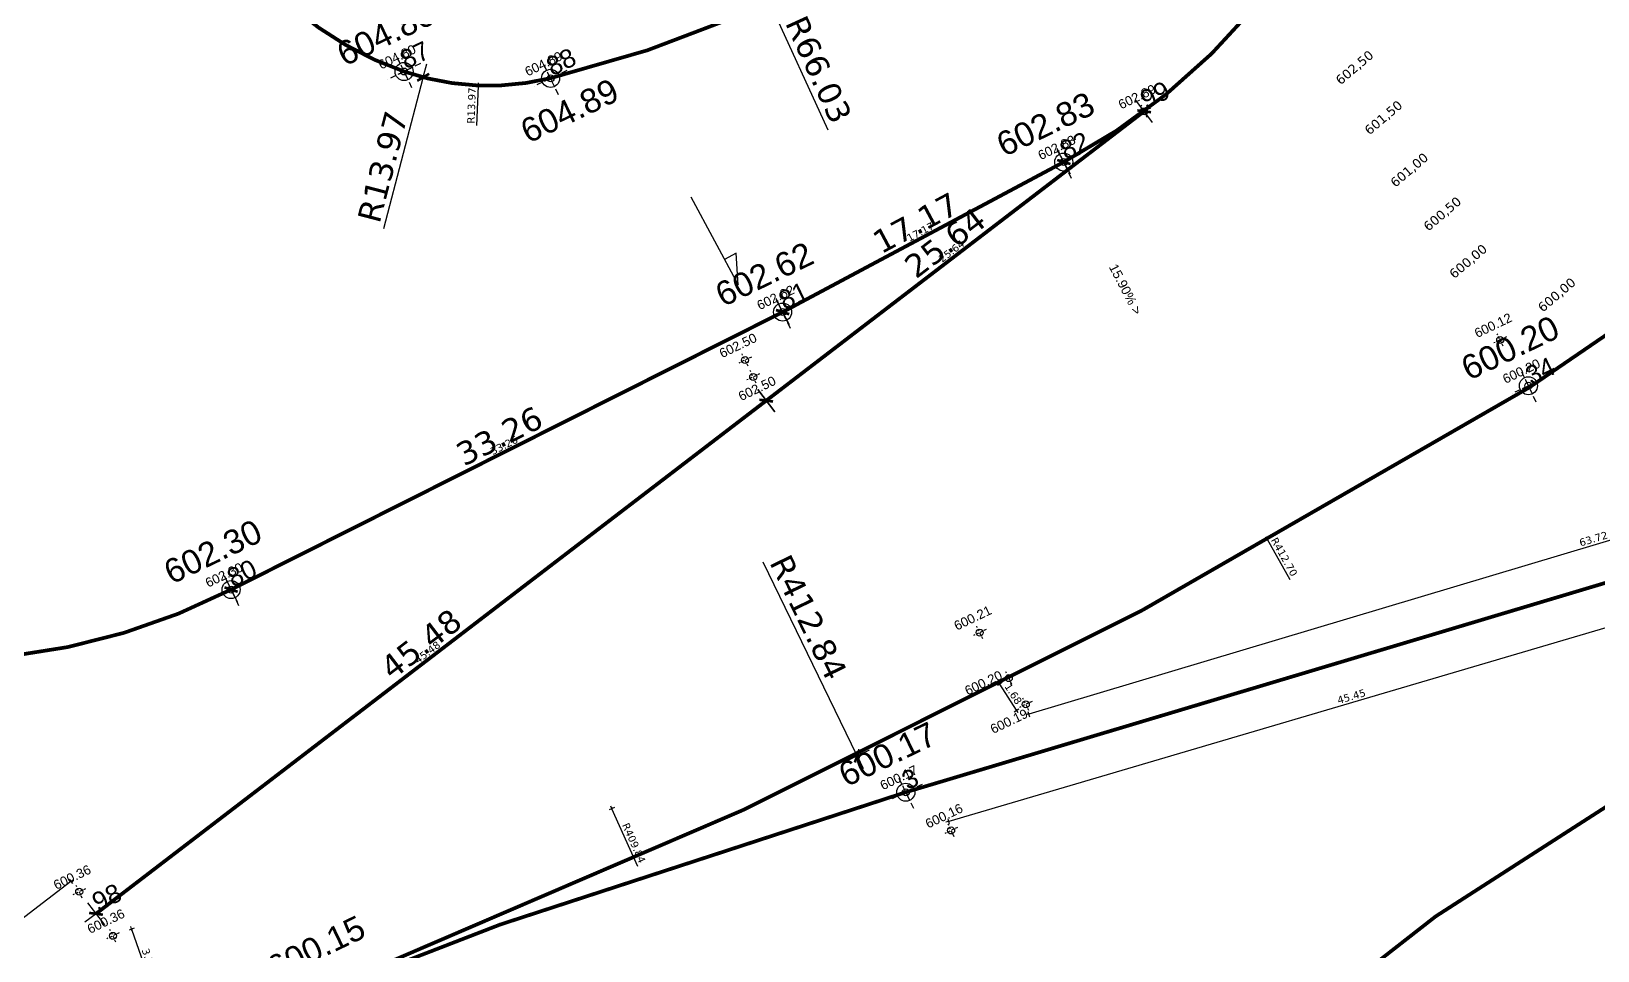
# Model space of a CAD drawing. Header units: metres. Extents: x 679716 to 681053, y 2749449 to 2750332.
# Drawn here: x 680095 to 680179.4, y 2749859.5 to 2749909 of the extents above; entities that cross this region are included whole.
import ezdxf
from ezdxf.enums import TextEntityAlignment as Align

# ---------------------------------------------------------------- set-up
doc = ezdxf.new("R2010")
doc.units = ezdxf.units.M
doc.header["$PDSIZE"] = -1
doc.linetypes.add('DASHEDX2', pattern=[1.5, 1, -0.5])
for name, color, linetype in [('01-TX-Altimetry 250 Topography', 51, 'Continuous'), ('01-TX-Length Dimensions 250', 80, 'Continuous'), ('01-TX-Level Main Dimensions 250', 152, 'Continuous'), ('01-TX-Level Secondary Dimensions 250', 10, 'Continuous'), ('01-TX-Main Altimetry 1000', 242, 'Continuous'), ('01-TX-Secondary Altimetry 1000', 152, 'Continuous'), ('01-TX-Secondary Dimensions 1000', 152, 'Continuous'), ('01-TX-Slopes__', 140, 'Continuous')]:
    doc.layers.add(name, color=color, linetype=linetype)
doc.layers.add('02-L-Main Axis', color=244, linetype='DASHEDX2', lineweight=50, true_color=0xa50029)
doc.layers.add('02-L-Secondary Axis', color=154, linetype='DASHEDX2', lineweight=50, true_color=0x0052a5)
doc.layers.add('02-L-Main Axis POINTS', color=242, linetype='DASHEDX2', lineweight=50)
doc.layers.add('02-L-Secondary Axis POINTS', color=152, linetype='DASHEDX2', lineweight=50)
doc.layers.add('03-BK-Arrow', color=153, linetype='Continuous', true_color=0x4491cf)
doc.styles.add('E100', font='verdana.ttf', dxfattribs={"height": 0.4})
doc.styles.add('E200', font='verdana.ttf', dxfattribs={"height": 1})
doc.styles.add('E500', font='verdana.ttf', dxfattribs={"height": 1.25})
doc.styles.get("Standard").update_dxf_attribs({"font": 'arial.ttf'})
doc.dimstyles.new('E1000', dxfattribs={"dimscale": 0.03, "dimtxt": 1.25, "dimasz": 1, "dimexe": 0.1, "dimexo": 1, "dimgap": 8, "dimtad": 1, "dimzin": 0, "dimdsep": 46, "dimtxsty": 'E500', "dimblk1": 'LINCOT500', "dimblk2": 'LINCOT500', "dimsah": 1, "dimcen": 0.1, "dimdle": 0.1, "dimse1": 1, "dimse2": 1, "dimclrt": 256, "dimazin": 0, "dimtfac": 0.015385, "dimtofl": 0, "dimtmove": 0, "dimatfit": 3, "dimldrblk": 'LINCOT500', "dimfxl": 1, "dimtolj": 1, "dimtzin": 0, "dimarcsym": 0})
doc.dimstyles.new('E250', dxfattribs={"dimscale": 0.03, "dimtxt": 0.4, "dimasz": 0.5, "dimexe": 0.1, "dimexo": 1, "dimgap": 4, "dimtad": 1, "dimzin": 0, "dimdsep": 46, "dimtxsty": 'E100', "dimblk1": 'LINCOT200', "dimblk2": 'LINCOT200', "dimsah": 1, "dimcen": 0.1, "dimdle": 0.1, "dimse1": 1, "dimse2": 1, "dimclrt": 256, "dimadec": 0, "dimazin": 0, "dimtfac": 0.015385, "dimtofl": 0, "dimtmove": 0, "dimatfit": 3, "dimldrblk": 'LINCOT200', "dimfxl": 1, "dimtolj": 1, "dimtzin": 0, "dimarcsym": 0})

# ---------------------------------------------------------------- blocks, each defined once
blk = doc.blocks.new('LINCOT200')
for p, q in [((0, -10), (0, 10)), ((0, 0), (10, 0))]:
    blk.add_line(p, q)
at = {"const_width": 1.88}
blk.add_lwpolyline([(3.5, -3.5), (-3.5, 3.5)], dxfattribs=at)
blk = doc.blocks.new('*D71')
at = {"layer": '01-TX-Length Dimensions 250', "color": 0, "lineweight": -2, "transparency": 16777216}
for p, q in [((680168.111, 2749995.554), (680165.902, 2749992.07)), ((680087.09, 2749867.778), (680087.096, 2749867.778)), ((680087.093, 2749867.775), (680087.093, 2749867.781))]:
    blk.add_line(p, q, dxfattribs=at)
at = {"layer": '01-TX-Length Dimensions 250', "color": 0, "lineweight": -2, "transparency": 16777216, "xscale": 0.015, "yscale": 0.015, "zscale": 0.015, "rotation": 237.6228559814235}
blk.add_blockref('LINCOT200', (680165.894, 2749992.057), dxfattribs=at)
at = {"layer": '01-TX-Length Dimensions 250', "transparency": 16777216, "insert": (680167.168, 2749994.679), "char_height": 0.4, "attachment_point": 5, "rotation": 57.62286, "style": 'E100'}
blk.add_mtext('\\A1;R147.16', dxfattribs=at)
blk = doc.blocks.new('*D75')
at = {"layer": '01-TX-Length Dimensions 250', "color": 0, "lineweight": -2, "transparency": 16777216}
for p, q in [((679959.332, 2750241.457), (679959.338, 2750241.457)), ((679959.335, 2750241.454), (679959.335, 2750241.46)), ((680127.64, 2749864.02), (680126.251, 2749867.133))]:
    blk.add_line(p, q, dxfattribs=at)
at = {"layer": '01-TX-Length Dimensions 250', "color": 0, "lineweight": -2, "transparency": 16777216, "xscale": 0.015, "yscale": 0.015, "zscale": 0.015, "rotation": 114.0326914823444}
blk.add_blockref('LINCOT200', (680126.245, 2749867.147), dxfattribs=at)
at = {"layer": '01-TX-Length Dimensions 250', "transparency": 16777216, "insert": (680127.433, 2749865.292), "char_height": 0.4, "attachment_point": 5, "rotation": 294.03269, "style": 'E100'}
blk.add_mtext('\\A1;R409.84', dxfattribs=at)
blk = doc.blocks.new('*D84')
at = {"layer": '01-TX-Length Dimensions 250', "color": 0, "lineweight": -2, "transparency": 16777216}
blk.add_line((680101.625, 2749857.113), (680100.381, 2749860.631), dxfattribs=at)
at = {"layer": '01-TX-Length Dimensions 250', "color": 0, "lineweight": -2, "transparency": 16777216, "xscale": 0.015, "yscale": 0.015, "zscale": 0.015}
for p, rotation in [((680100.376, 2749860.645), 109.4676433898938), ((680101.63, 2749857.099), 289.4676433898938)]:
    blk.add_blockref('LINCOT200', p, dxfattribs=dict(at, rotation=rotation))
at = {"layer": '01-TX-Length Dimensions 250', "transparency": 16777216, "insert": (680101.3, 2749859.017), "char_height": 0.4, "attachment_point": 5, "rotation": 289.46764, "style": 'E100'}
blk.add_mtext('\\A1;3.76', dxfattribs=at)
blk = doc.blocks.new('*D85')
at = {"layer": '01-TX-Length Dimensions 250', "color": 0, "lineweight": -2, "transparency": 16777216}
blk.add_line((680097.105, 2749863.222), (680080.799, 2749850.741), dxfattribs=at)
at = {"layer": '01-TX-Length Dimensions 250', "color": 0, "lineweight": -2, "transparency": 16777216, "xscale": 0.015, "yscale": 0.015, "zscale": 0.015}
for p, rotation in [((680097.116, 2749863.231), 37.43267092837364), ((680080.787, 2749850.732), 217.4326709283736)]:
    blk.add_blockref('LINCOT200', p, dxfattribs=dict(at, rotation=rotation))
at = {"layer": '01-TX-Length Dimensions 250', "transparency": 16777216, "insert": (680088.752, 2749857.242), "char_height": 0.4, "attachment_point": 5, "rotation": 37.43267, "style": 'E100'}
blk.add_mtext('\\A1;20.56', dxfattribs=at)
blk = doc.blocks.new('*U125')
at = {"linetype": 'DASHEDX2', "ltscale": 0.5}
for points in [[(1.5, 0), (-1.5, 0)], [(0, -1.5), (0, 1.5)]]:
    blk.add_lwpolyline(points, dxfattribs=at)
blk.add_circle((0, 0), 0.75)
at = {"ltscale": 0.3}
blk.add_attdef('COTES', text='', height=2, dxfattribs=at).set_placement((-0.32, -2.59), align=Align.MIDDLE)
blk = doc.blocks.new('*D90')
at = {"layer": '01-TX-Length Dimensions 250', "color": 0, "lineweight": -2, "transparency": 16777216}
blk.add_line((680134.55, 2749889.118), (680098.469, 2749861.485), dxfattribs=at)
at = {"layer": '01-TX-Length Dimensions 250', "color": 0, "lineweight": -2, "transparency": 16777216, "xscale": 0.015, "yscale": 0.015, "zscale": 0.015}
for p, rotation in [((680134.562, 2749889.127), 37.44630680649172), ((680098.457, 2749861.476), 217.4463068064917)]:
    blk.add_blockref('LINCOT200', p, dxfattribs=dict(at, rotation=rotation))
at = {"layer": '01-TX-Length Dimensions 250', "transparency": 16777216, "insert": (680116.309, 2749875.563), "char_height": 0.4, "attachment_point": 5, "rotation": 37.44631, "style": 'E100'}
blk.add_mtext('\\A1;45.48', dxfattribs=at)
blk = doc.blocks.new('*D91')
at = {"layer": '01-TX-Length Dimensions 250', "color": 0, "lineweight": -2, "transparency": 16777216}
blk.add_line((680134.574, 2749889.136), (680154.909, 2749904.707), dxfattribs=at)
at = {"layer": '01-TX-Length Dimensions 250', "color": 0, "lineweight": -2, "transparency": 16777216, "xscale": 0.015, "yscale": 0.015, "zscale": 0.015}
for p, rotation in [((680154.921, 2749904.716), 37.4420916917938), ((680134.562, 2749889.127), 217.4420916917938)]:
    blk.add_blockref('LINCOT200', p, dxfattribs=dict(at, rotation=rotation))
at = {"layer": '01-TX-Length Dimensions 250', "transparency": 16777216, "insert": (680144.542, 2749897.182), "char_height": 0.4, "attachment_point": 5, "rotation": 37.44209, "style": 'E100'}
blk.add_mtext('\\A1;25.64', dxfattribs=at)
blk = doc.blocks.new('*D92')
at = {"layer": '01-TX-Length Dimensions 250', "color": 0, "lineweight": -2, "transparency": 16777216}
blk.add_line((680135.43, 2749893.891), (680105.748, 2749878.953), dxfattribs=at)
at = {"layer": '01-TX-Length Dimensions 250', "color": 0, "lineweight": -2, "transparency": 16777216, "xscale": 0.015, "yscale": 0.015, "zscale": 0.015}
for p, rotation in [((680135.444, 2749893.897), 26.71325238995144), ((680105.734, 2749878.946), 206.7132523899514)]:
    blk.add_blockref('LINCOT200', p, dxfattribs=dict(at, rotation=rotation))
at = {"layer": '01-TX-Length Dimensions 250', "transparency": 16777216, "insert": (680120.441, 2749886.715), "char_height": 0.4, "attachment_point": 5, "rotation": 26.71325, "style": 'E100'}
blk.add_mtext('\\A1;33.26', dxfattribs=at)
blk = doc.blocks.new('*D93')
at = {"layer": '01-TX-Length Dimensions 250', "color": 0, "lineweight": -2, "transparency": 16777216}
blk.add_line((680150.579, 2749901.976), (680135.457, 2749893.904), dxfattribs=at)
at = {"layer": '01-TX-Length Dimensions 250', "color": 0, "lineweight": -2, "transparency": 16777216, "xscale": 0.015, "yscale": 0.015, "zscale": 0.015}
for p, rotation in [((680150.592, 2749901.983), 28.091633272272), ((680135.444, 2749893.897), 208.0916332722721)]:
    blk.add_blockref('LINCOT200', p, dxfattribs=dict(at, rotation=rotation))
at = {"layer": '01-TX-Length Dimensions 250', "transparency": 16777216, "insert": (680142.867, 2749898.223), "char_height": 0.4, "attachment_point": 5, "rotation": 28.09163, "style": 'E100'}
blk.add_mtext('\\A1;17.17', dxfattribs=at)
blk = doc.blocks.new('*D119')
at = {"layer": '01-TX-Length Dimensions 250', "color": 0, "lineweight": -2, "transparency": 16777216}
for p, q in [((680119.603, 2749920.067), (680119.609, 2749920.067)), ((680119.606, 2749920.064), (680119.606, 2749920.07)), ((680118.974, 2749903.946), (680119.058, 2749906.093))]:
    blk.add_line(p, q, dxfattribs=at)
at = {"layer": '01-TX-Length Dimensions 250', "color": 0, "lineweight": -2, "transparency": 16777216, "xscale": 0.015, "yscale": 0.015, "zscale": 0.015, "rotation": 87.75482418550584}
blk.add_blockref('LINCOT200', (680119.059, 2749906.108), dxfattribs=at)
at = {"layer": '01-TX-Length Dimensions 250', "transparency": 16777216, "insert": (680118.688, 2749905.025), "char_height": 0.4, "attachment_point": 5, "rotation": 87.75482, "style": 'E100'}
blk.add_mtext('\\A1;R13.97', dxfattribs=at)
blk = doc.blocks.new('*D121')
at = {"layer": '01-TX-Length Dimensions 250', "color": 0, "lineweight": -2, "transparency": 16777216}
for p, q in [((680134.867, 2749937.546), (680135.935, 2749935.677)), ((680168.767, 2749878.219), (680168.773, 2749878.219)), ((680168.77, 2749878.216), (680168.77, 2749878.222))]:
    blk.add_line(p, q, dxfattribs=at)
at = {"layer": '01-TX-Length Dimensions 250', "color": 0, "lineweight": -2, "transparency": 16777216, "xscale": 0.015, "yscale": 0.015, "zscale": 0.015, "rotation": 299.746414497404}
blk.add_blockref('LINCOT200', (680135.943, 2749935.664), dxfattribs=at)
at = {"layer": '01-TX-Length Dimensions 250', "transparency": 16777216, "insert": (680135.682, 2749936.781), "char_height": 0.4, "attachment_point": 5, "rotation": 299.74641, "style": 'E100'}
blk.add_mtext('\\A1;R66.16', dxfattribs=at)
blk = doc.blocks.new('Cotes Altimetriques')
at = {"linetype": 'DASHEDX2', "ltscale": 0.5}
for points in [[(0, -1.5), (0, 1.5)], [(1.5, 0), (-1.5, 0)]]:
    blk.add_lwpolyline(points, dxfattribs=at)
blk.add_circle((0, 0), 0.75)
at = {"ltscale": 0.3}
blk.add_attdef('COTES', text='', height=2, dxfattribs=at).set_placement((0, 3.5), align=Align.MIDDLE)
blk = doc.blocks.new('*D222')
at = {"layer": '01-TX-Length Dimensions 250', "color": 0, "lineweight": -2, "transparency": 16777216}
blk.add_line((680187.962, 2749879.299), (680144.395, 2749866.451), dxfattribs=at)
at = {"layer": '01-TX-Length Dimensions 250', "color": 0, "lineweight": -2, "transparency": 16777216, "xscale": 0.015, "yscale": 0.015, "zscale": 0.015}
for p, rotation in [((680187.977, 2749879.303), 16.43036890377213), ((680144.38, 2749866.447), 196.4303689037721)]:
    blk.add_blockref('LINCOT200', p, dxfattribs=dict(at, rotation=rotation))
at = {"layer": '01-TX-Length Dimensions 250', "transparency": 16777216, "insert": (680166.087, 2749873.186), "char_height": 0.4, "attachment_point": 5, "rotation": 16.43037, "style": 'E100'}
blk.add_mtext('\\A1;45.45', dxfattribs=at)
blk = doc.blocks.new('*D236')
at = {"layer": '01-TX-Length Dimensions 250', "color": 0, "lineweight": -2, "transparency": 16777216}
blk.add_line((680216.215, 2749974.734), (680217.629, 2749977.421), dxfattribs=at)
at = {"layer": '01-TX-Length Dimensions 250', "color": 0, "lineweight": -2, "transparency": 16777216, "xscale": 0.015, "yscale": 0.015, "zscale": 0.015, "rotation": 62.23704912560925}
blk.add_blockref('LINCOT200', (680217.636, 2749977.434), dxfattribs=at)
at = {"layer": '01-TX-Length Dimensions 250', "transparency": 16777216, "insert": (680216.502, 2749975.985), "char_height": 0.4, "attachment_point": 5, "rotation": 62.23705, "style": 'E100'}
blk.add_mtext('\\A1;R217.10', dxfattribs=at)
blk = doc.blocks.new('*D281')
at = {"layer": '01-TX-Length Dimensions 250', "color": 0, "lineweight": -2, "transparency": 16777216}
for p, q in [((680220.253, 2749982.541), (680218.892, 2749979.954)), ((680116.505, 2749785.326), (680116.511, 2749785.326)), ((680116.508, 2749785.323), (680116.508, 2749785.329))]:
    blk.add_line(p, q, dxfattribs=at)
at = {"layer": '01-TX-Length Dimensions 250', "color": 0, "lineweight": -2, "transparency": 16777216, "xscale": 0.015, "yscale": 0.015, "zscale": 0.015, "rotation": 242.253284517572}
blk.add_blockref('LINCOT200', (680218.885, 2749979.941), dxfattribs=at)
at = {"layer": '01-TX-Length Dimensions 250', "transparency": 16777216, "insert": (680219.385, 2749981.596), "char_height": 0.4, "attachment_point": 5, "rotation": 62.25328, "style": 'E100'}
blk.add_mtext('\\A1;R219.90', dxfattribs=at)
blk = doc.blocks.new('LINCOT500')
for p, q in [((0, -25), (0, 25)), ((0, 0), (25, 0))]:
    blk.add_line(p, q)
at = {"const_width": 4.69}
blk.add_lwpolyline([(8.8, -8.8), (-8.8, 8.8)], dxfattribs=at)
blk = doc.blocks.new('*D630')
at = {"layer": '01-TX-Secondary Dimensions 1000', "color": 0, "lineweight": -2, "transparency": 16777216}
blk.add_line((680134.538, 2749889.109), (680098.481, 2749861.494), dxfattribs=at)
at = {"layer": '01-TX-Secondary Dimensions 1000', "color": 0, "lineweight": -2, "transparency": 16777216, "xscale": 0.03, "yscale": 0.03, "zscale": 0.03}
for p, rotation in [((680134.562, 2749889.127), 37.44630680649172), ((680098.457, 2749861.476), 217.4463068064917)]:
    blk.add_blockref('LINCOT500', p, dxfattribs=dict(at, rotation=rotation))
at = {"layer": '01-TX-Secondary Dimensions 1000', "transparency": 16777216, "insert": (680115.966, 2749876.011), "char_height": 1.25, "attachment_point": 5, "rotation": 37.44631, "style": 'E500'}
blk.add_mtext('\\A1;45.48', dxfattribs=at)
blk = doc.blocks.new('*D631')
at = {"layer": '01-TX-Secondary Dimensions 1000', "color": 0, "lineweight": -2, "transparency": 16777216}
blk.add_line((680134.586, 2749889.145), (680154.897, 2749904.698), dxfattribs=at)
at = {"layer": '01-TX-Secondary Dimensions 1000', "color": 0, "lineweight": -2, "transparency": 16777216, "xscale": 0.03, "yscale": 0.03, "zscale": 0.03}
for p, rotation in [((680154.921, 2749904.716), 37.4420916917938), ((680134.562, 2749889.127), 217.4420916917938)]:
    blk.add_blockref('LINCOT500', p, dxfattribs=dict(at, rotation=rotation))
at = {"layer": '01-TX-Secondary Dimensions 1000', "transparency": 16777216, "insert": (680144.2, 2749897.629), "char_height": 1.25, "attachment_point": 5, "rotation": 37.44209, "style": 'E500'}
blk.add_mtext('\\A1;25.64', dxfattribs=at)
blk = doc.blocks.new('*D632')
at = {"layer": '01-TX-Secondary Dimensions 1000', "color": 0, "lineweight": -2, "transparency": 16777216}
blk.add_line((680135.417, 2749893.884), (680105.761, 2749878.96), dxfattribs=at)
at = {"layer": '01-TX-Secondary Dimensions 1000', "color": 0, "lineweight": -2, "transparency": 16777216, "xscale": 0.03, "yscale": 0.03, "zscale": 0.03}
for p, rotation in [((680135.444, 2749893.897), 26.71325238995144), ((680105.734, 2749878.946), 206.7132523899514)]:
    blk.add_blockref('LINCOT500', p, dxfattribs=dict(at, rotation=rotation))
at = {"layer": '01-TX-Secondary Dimensions 1000', "transparency": 16777216, "insert": (680120.188, 2749887.218), "char_height": 1.25, "attachment_point": 5, "rotation": 26.71325, "style": 'E500'}
blk.add_mtext('\\A1;33.26', dxfattribs=at)
blk = doc.blocks.new('*D633')
at = {"layer": '01-TX-Secondary Dimensions 1000', "color": 0, "lineweight": -2, "transparency": 16777216}
blk.add_line((680150.566, 2749901.969), (680135.47, 2749893.911), dxfattribs=at)
at = {"layer": '01-TX-Secondary Dimensions 1000', "color": 0, "lineweight": -2, "transparency": 16777216, "xscale": 0.03, "yscale": 0.03, "zscale": 0.03}
for p, rotation in [((680150.592, 2749901.983), 28.091633272272), ((680135.444, 2749893.897), 208.0916332722721)]:
    blk.add_blockref('LINCOT500', p, dxfattribs=dict(at, rotation=rotation))
at = {"layer": '01-TX-Secondary Dimensions 1000', "transparency": 16777216, "insert": (680142.61, 2749898.705), "char_height": 1.25, "attachment_point": 5, "rotation": 28.09163, "style": 'E500'}
blk.add_mtext('\\A1;17.17', dxfattribs=at)
blk = doc.blocks.new('*D659')
at = {"layer": '01-TX-Secondary Dimensions 1000', "color": 0, "lineweight": -2, "transparency": 16777216}
for p, q in [((680119.603, 2749920.067), (680119.609, 2749920.067)), ((680119.606, 2749920.064), (680119.606, 2749920.07)), ((680113.959, 2749898.407), (680116.074, 2749906.52))]:
    blk.add_line(p, q, dxfattribs=at)
at = {"layer": '01-TX-Secondary Dimensions 1000', "color": 0, "lineweight": -2, "transparency": 16777216, "xscale": 0.03, "yscale": 0.03, "zscale": 0.03, "rotation": 75.38706567496078}
blk.add_blockref('LINCOT500', (680116.082, 2749906.549), dxfattribs=at)
at = {"layer": '01-TX-Secondary Dimensions 1000', "transparency": 16777216, "insert": (680113.904, 2749901.727), "char_height": 1.25, "attachment_point": 5, "rotation": 75.38707, "style": 'E500'}
blk.add_mtext('\\A1;R13.97', dxfattribs=at)
blk = doc.blocks.new('*D660')
at = {"layer": '01-TX-Secondary Dimensions 1000', "color": 0, "lineweight": -2, "transparency": 16777216}
for p, q in [((680107.286, 2749970.653), (680107.292, 2749970.653)), ((680107.289, 2749970.65), (680107.289, 2749970.656)), ((680137.897, 2749903.698), (680134.756, 2749910.57))]:
    blk.add_line(p, q, dxfattribs=at)
at = {"layer": '01-TX-Secondary Dimensions 1000', "color": 0, "lineweight": -2, "transparency": 16777216, "xscale": 0.03, "yscale": 0.03, "zscale": 0.03, "rotation": 114.5669102261223}
blk.add_blockref('LINCOT500', (680134.743, 2749910.597), dxfattribs=at)
at = {"layer": '01-TX-Secondary Dimensions 1000', "transparency": 16777216, "insert": (680137.382, 2749906.968), "char_height": 1.25, "attachment_point": 5, "rotation": 294.56691, "style": 'E500'}
blk.add_mtext('\\A1;R66.03', dxfattribs=at)
blk = doc.blocks.new('*D662')
at = {"layer": '01-TX-Secondary Dimensions 1000', "color": 0, "lineweight": -2, "transparency": 16777216}
for p, q in [((680128.491, 2749942.022), (680133.434, 2749934.191)), ((680168.767, 2749878.219), (680168.773, 2749878.219)), ((680168.77, 2749878.216), (680168.77, 2749878.222))]:
    blk.add_line(p, q, dxfattribs=at)
at = {"layer": '01-TX-Secondary Dimensions 1000', "color": 0, "lineweight": -2, "transparency": 16777216, "xscale": 0.03, "yscale": 0.03, "zscale": 0.03, "rotation": 302.2647534604752}
blk.add_blockref('LINCOT500', (680133.45, 2749934.166), dxfattribs=at)
at = {"layer": '01-TX-Secondary Dimensions 1000', "transparency": 16777216, "insert": (680130.954, 2749939.786), "char_height": 1.25, "attachment_point": 5, "rotation": 302.26475, "style": 'E500'}
blk.add_mtext('\\A1;R66.16', dxfattribs=at)
blk = doc.blocks.new('*D747')
at = {"layer": '01-TX-Length Dimensions 250', "color": 0, "lineweight": -2, "transparency": 16777216}
blk.add_line((680209.729, 2749890.491), (680148.708, 2749872.235), dxfattribs=at)
at = {"layer": '01-TX-Length Dimensions 250', "color": 0, "lineweight": -2, "transparency": 16777216, "xscale": 0.015, "yscale": 0.015, "zscale": 0.015}
for p, rotation in [((680209.744, 2749890.495), 16.65598143308847), ((680148.694, 2749872.231), 196.6559814330884)]:
    blk.add_blockref('LINCOT200', p, dxfattribs=dict(at, rotation=rotation))
at = {"layer": '01-TX-Length Dimensions 250', "transparency": 16777216, "insert": (680179.125, 2749881.678), "char_height": 0.4, "attachment_point": 5, "rotation": 16.65598, "style": 'E100'}
blk.add_mtext('\\A1;63.72', dxfattribs=at)
blk = doc.blocks.new('*D748')
at = {"layer": '01-TX-Length Dimensions 250', "color": 0, "lineweight": -2, "transparency": 16777216}
for p, q in [((679959.349, 2750241.426), (679959.355, 2750241.426)), ((679959.352, 2750241.423), (679959.352, 2750241.429)), ((680162.787, 2749879.464), (680161.564, 2749881.64))]:
    blk.add_line(p, q, dxfattribs=at)
at = {"layer": '01-TX-Length Dimensions 250', "color": 0, "lineweight": -2, "transparency": 16777216, "xscale": 0.015, "yscale": 0.015, "zscale": 0.015, "rotation": 119.3374578272696}
blk.add_blockref('LINCOT200', (680161.557, 2749881.653), dxfattribs=at)
at = {"layer": '01-TX-Length Dimensions 250', "transparency": 16777216, "insert": (680162.466, 2749880.706), "char_height": 0.4, "attachment_point": 5, "rotation": 299.33746, "style": 'E100'}
blk.add_mtext('\\A1;R412.70', dxfattribs=at)
blk = doc.blocks.new('*U750')
at = {"linetype": 'DASHEDX2', "ltscale": 0.5}
for points in [[(1.5, 0), (-1.5, 0)], [(0, -1.5), (0, 1.5)]]:
    blk.add_lwpolyline(points, dxfattribs=at)
blk.add_circle((0, 0), 0.75)
at = {"ltscale": 0.3}
blk.add_attdef('COTES', text='', height=2, dxfattribs=at).set_placement((-4.84, -1.71), align=Align.MIDDLE)
blk = doc.blocks.new('*D751')
at = {"layer": '01-TX-Length Dimensions 250', "color": 0, "lineweight": -2, "transparency": 16777216}
blk.add_line((680148.035, 2749872.454), (680147.146, 2749873.846), dxfattribs=at)
at = {"layer": '01-TX-Length Dimensions 250', "color": 0, "lineweight": -2, "transparency": 16777216, "xscale": 0.015, "yscale": 0.015, "zscale": 0.015}
for p, rotation in [((680147.138, 2749873.859), 122.5566222543608), ((680148.043, 2749872.442), 302.5566222543608)]:
    blk.add_blockref('LINCOT200', p, dxfattribs=dict(at, rotation=rotation))
at = {"layer": '01-TX-Length Dimensions 250', "transparency": 16777216, "insert": (680147.868, 2749873.327), "char_height": 0.4, "attachment_point": 5, "rotation": 302.55662, "style": 'E100'}
blk.add_mtext('\\A1;1.68', dxfattribs=at)
blk = doc.blocks.new('*U752')
at = {"linetype": 'DASHEDX2', "ltscale": 0.5}
for points in [[(1.5, 0), (-1.5, 0)], [(0, -1.5), (0, 1.5)]]:
    blk.add_lwpolyline(points, dxfattribs=at)
blk.add_circle((0, 0), 0.75)
at = {"ltscale": 0.3}
blk.add_attdef('COTES', text='', height=2, dxfattribs=at).set_placement((-5.37, 1.46), align=Align.MIDDLE)
blk = doc.blocks.new('*D931')
at = {"layer": '01-TX-Secondary Dimensions 1000', "color": 0, "lineweight": -2, "transparency": 16777216}
blk.add_line((680134.387, 2749880.441), (680139.445, 2749870.011), dxfattribs=at)
at = {"layer": '01-TX-Secondary Dimensions 1000', "color": 0, "lineweight": -2, "transparency": 16777216, "xscale": 0.03, "yscale": 0.03, "zscale": 0.03, "rotation": 295.8682605058664}
blk.add_blockref('LINCOT500', (680139.458, 2749869.984), dxfattribs=at)
at = {"layer": '01-TX-Secondary Dimensions 1000', "transparency": 16777216, "insert": (680136.831, 2749877.45), "char_height": 1.25, "attachment_point": 5, "rotation": 295.86826, "style": 'E500'}
blk.add_mtext('\\A1;R412.84', dxfattribs=at)
blk = doc.blocks.new('*D933')
at = {"layer": '01-TX-Secondary Dimensions 1000', "color": 0, "lineweight": -2, "transparency": 16777216}
for p, q in [((680166.909, 2750006.125), (680162.032, 2749997.673)), ((680087.09, 2749867.778), (680087.096, 2749867.778)), ((680087.093, 2749867.775), (680087.093, 2749867.781))]:
    blk.add_line(p, q, dxfattribs=at)
at = {"layer": '01-TX-Secondary Dimensions 1000', "color": 0, "lineweight": -2, "transparency": 16777216, "xscale": 0.03, "yscale": 0.03, "zscale": 0.03, "rotation": 240.0184281117231}
blk.add_blockref('LINCOT500', (680162.017, 2749997.647), dxfattribs=at)
at = {"layer": '01-TX-Secondary Dimensions 1000', "transparency": 16777216, "insert": (680164.271, 2750003.336), "char_height": 1.25, "attachment_point": 5, "rotation": 60.01843, "style": 'E500'}
blk.add_mtext('\\A1;R149.93', dxfattribs=at)
blk = doc.blocks.new('*D951')
at = {"layer": '01-TX-Secondary Dimensions 1000', "color": 0, "lineweight": -2, "transparency": 16777216}
for p, q in [((680219.903, 2749990.291), (680215.608, 2749981.776)), ((680116.505, 2749785.326), (680116.511, 2749785.326)), ((680116.508, 2749785.323), (680116.508, 2749785.329))]:
    blk.add_line(p, q, dxfattribs=at)
at = {"layer": '01-TX-Secondary Dimensions 1000', "color": 0, "lineweight": -2, "transparency": 16777216, "xscale": 0.03, "yscale": 0.03, "zscale": 0.03, "rotation": 243.2311707442127}
blk.add_blockref('LINCOT500', (680215.594, 2749981.749), dxfattribs=at)
at = {"layer": '01-TX-Secondary Dimensions 1000', "transparency": 16777216, "insert": (680217.422, 2749987.351), "char_height": 1.25, "attachment_point": 5, "rotation": 63.23117, "style": 'E500'}
blk.add_mtext('\\A1;R220.00', dxfattribs=at)
blk = doc.blocks.new('*D1085')
at = {"layer": '01-TX-Secondary Dimensions 1000', "color": 0, "lineweight": -2, "transparency": 16777216}
blk.add_line((680070.04, 2749894.312), (680063.055, 2749888.192), dxfattribs=at)
at = {"layer": '01-TX-Secondary Dimensions 1000', "color": 0, "lineweight": -2, "transparency": 16777216, "xscale": 0.03, "yscale": 0.03, "zscale": 0.03, "rotation": 221.2205297757671}
blk.add_blockref('LINCOT500', (680063.033, 2749888.172), dxfattribs=at)
at = {"layer": '01-TX-Secondary Dimensions 1000', "transparency": 16777216, "insert": (680067.049, 2749892.876), "char_height": 1.25, "attachment_point": 5, "rotation": 41.22053, "style": 'E500'}
blk.add_mtext('\\A1;R53.40', dxfattribs=at)
blk = doc.blocks.new('*U1636')
at = {"linetype": 'DASHEDX2', "ltscale": 0.5}
for points in [[(0, -1.5), (0, 1.5)], [(1.5, 0), (-1.5, 0)]]:
    blk.add_lwpolyline(points, dxfattribs=at)
blk.add_circle((0, 0), 0.75)
at = {"ltscale": 0.3}
blk.add_attdef('COTES', text='', height=2, dxfattribs=at).set_placement((0.25, -3.09), align=Align.MIDDLE)
blk = doc.blocks.new('Sec Axes Points')
at = {"layer": '02-L-Secondary Axis POINTS'}
for p in [(681115.05, 2749906.861), (681122.932, 2749906.499), (681154.921, 2749904.716), (681150.592, 2749901.983), (681135.444, 2749893.897), (681175.674, 2749889.841), (681105.734, 2749878.946), (681098.457, 2749861.48)]:
    blk.add_point(p, dxfattribs=at)
for s, p in [('87', (681115.15, 2749906.961)), ('88', (681123.032, 2749906.599)), ('99', (681155.021, 2749904.816)), ('82', (681150.692, 2749902.083)), ('81', (681135.544, 2749893.997)), ('34', (681175.774, 2749889.941)), ('80', (681105.834, 2749879.046)), ('98', (681098.557, 2749861.58))]:
    blk.add_text(s, height=1, rotation=26, dxfattribs=at).set_placement(p)
blk = doc.blocks.new('Main Axes points')
at = {"layer": '02-L-Main Axis POINTS'}
blk.add_point((680142.081, 2749868.027), dxfattribs=at)
blk.add_text('3', height=1, rotation=26, dxfattribs=at).set_placement((680142.181, 2749868.127))
blk = doc.blocks.new('ARROW')
blk.add_lwpolyline([(-6.52, -16.71), (0, 0), (-4.1, -3.99), (-1.89, -4.85)])

msp = doc.modelspace()

# ---------------------------------------------------------------- linework, layer by layer
at = {"layer": '02-L-Main Axis', "const_width": 0.2, "flags": 128}
for points in [[(680049.101, 2749829.341), (680077.819, 2749843.182, -0.040128), (680142.081, 2749868.027), (680210.504, 2749888.507, -0.062489), (680267.318, 2749898.019), (680346.177, 2749901.29, 0.061742), (680375.136, 2749906.106, 0.080849), (680402.883, 2749920.005, 0.143294), (680430.799, 2749956.129, -0.030569), (680465.174, 2750030.221, -0.009319), (680465.83, 2750031.43, -0.202468), (680511.139, 2750066.285), (680570.978, 2750081.959)], [(680243.426, 2749895.792, 0.072661), (680215.721, 2749887.527, 0.160948), (680084.761, 2749764.512)]]:
    msp.add_lwpolyline(points, format="xyb", dxfattribs=at)
at = {"layer": '02-L-Secondary Axis', "const_width": 0.2, "flags": 128}
msp.add_lwpolyline([(680111.301, 2749857.604, 0.04368), (680175.674, 2749889.841, 0.552581), (680176.615, 2749988.05, 0.045792), (680153.228, 2750002.335, 0.038542)], format="xyb", dxfattribs=at)
at = {"layer": '02-L-Secondary Axis', "const_width": 0.2}
msp.add_lwpolyline([(680129.885, 2749931.749, -0.057726), (680143.152, 2749939.221, -0.198633), (680148.003, 2749939.247, -0.337826), (680154.797, 2749928.108, -0.197391), (680151.5, 2749921.604, -0.124233), (680122.932, 2749906.499, -0.144133), (680115.05, 2749906.861, -0.676414), (680113.39, 2749940.615), (680138.772, 2749952.272, -0.216478), (680158.209, 2749952.353, -0.22498), (680167.647, 2749941.283, -0.349639), (680150.592, 2749901.983), (680135.444, 2749893.897), (680105.734, 2749878.946, -0.27825), (680070.19, 2749881.385, -0.061096), (680061.024, 2749890.607, -0.472485), (680074.286, 2749956.896), (680154.093, 2749989.891)], format="xyb", dxfattribs=at)
at = {"layer": '02-L-Secondary Axis', "const_width": 0.2, "flags": 128}
msp.add_lwpolyline([(680098.457, 2749861.48), (680154.921, 2749904.716)], dxfattribs=at)

# ---------------------------------------------------------------- block references
at = {"layer": '01-TX-Level Main Dimensions 250', "ltscale": 0.3, "xscale": 0.25, "yscale": 0.25, "zscale": 0.25, "rotation": 25.73366104797413}
msp.add_blockref('Cotes Altimetriques', (680142.081, 2749868.027), dxfattribs=at).add_auto_attribs({'COTES': '600.17'})
at = {"layer": '01-TX-Level Secondary Dimensions 250', "ltscale": 0.3, "xscale": 0.25, "yscale": 0.25, "zscale": 0.25, "rotation": 25.73366104797413}
for name, p, values in [('Cotes Altimetriques', (680115.054, 2749906.86), {'COTES': '604.80'}), ('Cotes Altimetriques', (680122.944, 2749906.491), {'COTES': '604.89'}), ('Cotes Altimetriques', (680154.917, 2749904.714), {'COTES': '602.89'}), ('Cotes Altimetriques', (680150.588, 2749901.981), {'COTES': '602.83'}), ('Cotes Altimetriques', (680135.444, 2749893.897), {'COTES': '602.62'}), ('Cotes Altimetriques', (680174.101, 2749892.397), {'COTES': '600.12'}), ('Cotes Altimetriques', (680133.422, 2749891.313), {'COTES': '602.50'}), ('Cotes Altimetriques', (680175.621, 2749889.928), {'COTES': '600.20'}), ('*U125', (680133.86, 2749890.404), {'COTES': '602.50'}), ('Cotes Altimetriques', (680105.734, 2749878.946), {'COTES': '602.30'}), ('Cotes Altimetriques', (680146.064, 2749876.629), {'COTES': '600.21'}), ('*U752', (680147.631, 2749874.174), {'COTES': '600.20'}), ('*U750', (680148.545, 2749872.761), {'COTES': '600.19'}), ('Cotes Altimetriques', (680144.522, 2749865.966), {'COTES': '600.16'}), ('Cotes Altimetriques', (680097.551, 2749862.663), {'COTES': '600.36'}), ('Cotes Altimetriques', (680099.369, 2749860.289), {'COTES': '600.36'})]:
    msp.add_blockref(name, p, dxfattribs=at).add_auto_attribs(values)
at = {"layer": '01-TX-Main Altimetry 1000', "ltscale": 0.3, "xscale": 0.65, "yscale": 0.65, "zscale": 0.65, "rotation": 25.73366104797413}
msp.add_blockref('Cotes Altimetriques', (680142.081, 2749868.027), dxfattribs=at).add_auto_attribs({'COTES': '600.17'})
at = {"layer": '01-TX-Secondary Altimetry 1000', "ltscale": 0.3, "xscale": 0.65, "yscale": 0.65, "zscale": 0.65, "rotation": 25.73366104797413}
for name, p, values in [('Cotes Altimetriques', (680115.054, 2749906.86), {'COTES': '604.80'}), ('*U1636', (680122.944, 2749906.491), {'COTES': '604.89'}), ('Cotes Altimetriques', (680150.588, 2749901.981), {'COTES': '602.83'}), ('Cotes Altimetriques', (680135.444, 2749893.897), {'COTES': '602.62'}), ('Cotes Altimetriques', (680175.621, 2749889.928), {'COTES': '600.20'}), ('Cotes Altimetriques', (680105.734, 2749878.946), {'COTES': '602.30'}), ('Cotes Altimetriques', (680111.301, 2749857.604), {'COTES': '600.15'})]:
    msp.add_blockref(name, p, dxfattribs=at).add_auto_attribs(values)
at = {"layer": '02-L-Main Axis POINTS'}
msp.add_blockref('Main Axes points', (0, 0), dxfattribs=at)
at = {"layer": '02-L-Secondary Axis POINTS'}
msp.add_blockref('Sec Axes Points', (-1000, 0), dxfattribs=at)
at = {"layer": '03-BK-Arrow', "xscale": 0.3, "yscale": 0.3, "zscale": 0.03, "rotation": 229.6514341045699}
msp.add_blockref('ARROW', (680133.052, 2749895.365), dxfattribs=at)

# ---------------------------------------------------------------- texts
at = {"layer": '01-TX-Altimetry 250 Topography', "ltscale": 0.3, "char_height": 0.5, "attachment_point": 1, "rotation": 40.4091, "style": 'E200'}
for s, insert in [('602,50', (680165.176, 2749906.492)), ('601,50', (680166.731, 2749903.793)), ('601,00', (680168.124, 2749900.973)), ('600,50', (680169.904, 2749898.607)), ('600,00', (680171.296, 2749896.05)), ('600,00', (680176.068, 2749894.245))]:
    msp.add_mtext_dynamic_manual_height_columns(s, width=6.56735, gutter_width=2, heights=[0], dxfattribs=dict(at, insert=insert))
at = {"layer": '01-TX-Slopes__', "insert": (680149.84, 2749903.517), "char_height": 0.5, "attachment_point": 1, "rotation": 297.4415}
msp.add_mtext_dynamic_manual_height_columns('\\pxqc,t4;15.90% >', width=18.65029, gutter_width=4534.14, heights=[3.005], dxfattribs=at)

# ---------------------------------------------------------------- dimensions: what is measured, and where the dimension line sits
at = {"layer": '01-TX-Length Dimensions 250'}
for center, mpoint, picture, middle in [((679959.335, 2750241.457), (680126.245, 2749867.147), '*D75', (680127.132, 2749865.158)), ((680087.093, 2749867.778), (680165.894, 2749992.057), '*D71', (680167.445, 2749994.503)), ((680116.508, 2749785.326), (680218.885, 2749979.941), '*D281', (680219.676, 2749981.443)), ((680116.508, 2749785.326), (680217.636, 2749977.434), '*D236', (680216.793, 2749975.832))]:
    dim = msp.add_radius_dim(center=center, mpoint=mpoint, dimstyle='E250', dxfattribs=at)
    dim.commit()
    dim.dimension.update_dxf_attribs({"geometry": picture, "text_midpoint": middle, "dimtype": 164})
for center, mpoint, picture, middle in [((679959.352, 2750241.426), (680161.557, 2749881.653), '*D748', (680162.466, 2749880.706)), ((680168.77, 2749878.219), (680135.943, 2749935.664), '*D121', (680135.682, 2749936.781)), ((680119.606, 2749920.067), (680119.059, 2749906.108), '*D119', (680118.688, 2749905.025))]:
    dim = msp.add_radius_dim(center=center, mpoint=mpoint, dimstyle='E250', dxfattribs=at)
    dim.commit()
    dim.dimension.update_dxf_attribs({"geometry": picture, "text_midpoint": middle})
for p1, p2, distance, picture, middle in [((680134.562, 2749889.127), (680154.921, 2749904.716), 0, '*D91', (680144.542, 2749897.182)), ((680150.592, 2749901.983), (680135.444, 2749893.897), 0, '*D93', (680142.867, 2749898.223)), ((680135.444, 2749893.897), (680105.734, 2749878.946), 0, '*D92', (680120.441, 2749886.715)), ((680209.586, 2749891.021), (680148.536, 2749872.757), 0.549, '*D747', (680179.125, 2749881.678)), ((680134.562, 2749889.127), (680098.457, 2749861.476), 0, '*D90', (680116.309, 2749875.563)), ((680188.119, 2749878.822), (680144.522, 2749865.966), -0.501, '*D222', (680166.087, 2749873.186)), ((680148.536, 2749872.757), (680147.631, 2749874.174), 0.586, '*D751', (680147.868, 2749873.327)), ((680097.551, 2749862.663), (680081.222, 2749850.163), -0.715, '*D85', (680088.752, 2749857.242))]:
    dim = msp.add_aligned_dim(p1=p1, p2=p2, distance=distance, dimstyle='E250', dxfattribs=at)
    dim.commit()
    dim.dimension.update_dxf_attribs({"geometry": picture, "text_midpoint": middle})
dim = msp.add_linear_dim(base=(680100.376, 2749860.645), p1=(680100.622, 2749856.743), p2=(680099.369, 2749860.289), angle=109.46764, dimstyle='E250', dxfattribs=at)
dim.commit()
dim.dimension.update_dxf_attribs({"geometry": '*D84', "text_midpoint": (680100.991, 2749858.908), "dimtype": 161})
at = {"layer": '01-TX-Secondary Dimensions 1000'}
for center, mpoint, picture, middle in [((679959.334, 2750241.457), (680139.458, 2749869.984), '*D931', (680136.027, 2749877.06)), ((680087.093, 2749867.778), (680162.017, 2749997.647), '*D933', (680165.043, 2750002.891)), ((680116.508, 2749785.326), (680215.594, 2749981.749), '*D951', (680218.217, 2749986.949)), ((680107.289, 2749970.653), (680134.743, 2749910.597), '*D660', (680136.572, 2749906.597)), ((680168.77, 2749878.219), (680133.45, 2749934.166), '*D662', (680130.202, 2749939.311)), ((680103.202, 2749923.363), (680063.033, 2749888.172), '*D1085', (680067.637, 2749892.206)), ((680119.606, 2749920.067), (680116.082, 2749906.549), '*D659', (680114.766, 2749901.502))]:
    dim = msp.add_radius_dim(center=center, mpoint=mpoint, dimstyle='E1000', dxfattribs=at)
    dim.commit()
    dim.dimension.update_dxf_attribs({"geometry": picture, "text_midpoint": middle, "dimtype": 164})
for p1, p2, picture, middle in [((680134.562, 2749889.127), (680154.921, 2749904.716), '*D631', (680144.2, 2749897.629)), ((680150.592, 2749901.983), (680135.444, 2749893.897), '*D633', (680142.61, 2749898.705)), ((680135.444, 2749893.897), (680105.734, 2749878.946), '*D632', (680120.188, 2749887.218)), ((680134.562, 2749889.127), (680098.457, 2749861.476), '*D630', (680115.966, 2749876.011))]:
    dim = msp.add_aligned_dim(p1=p1, p2=p2, distance=0, dimstyle='E1000', dxfattribs=at)
    dim.commit()
    dim.dimension.update_dxf_attribs({"geometry": picture, "text_midpoint": middle})

doc.saveas('drawing.dxf')
